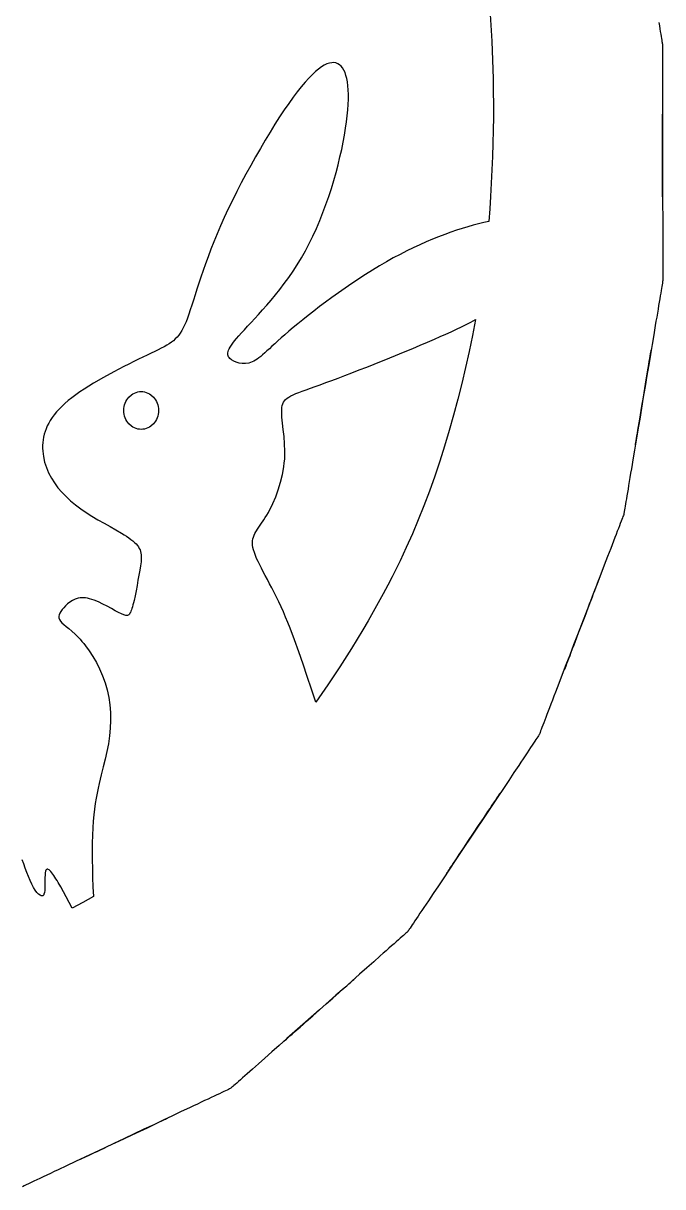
# Model space of a CAD drawing. Header units: millimetres. Extents: x -28 to 873, y 271 to 512.
# Drawn here: x 682.6 to 725.7, y 332.2 to 410.5 of the extents above; entities that cross this region are included whole.
import ezdxf

# ---------------------------------------------------------------- set-up
doc = ezdxf.new("R2010")
doc.units = ezdxf.units.MM
doc.header["$MEASUREMENT"] = 0
doc.layers.get('0').update_dxf_attribs({"linetype": 'CONTINUOUS', "true_color": 0xffffff})

msp = doc.modelspace()

# ---------------------------------------------------------------- linework, layer by layer
at = {"color": 7, "linetype": 'Continuous', "true_color": 0xffffff}
for points in [[(714.048, 411.855), (714.206, 409.351), (714.293, 406.806), (714.31, 404.216), (714.254, 401.579), (714.126, 398.888), (714.069, 398.048), (714.001, 397.198), (714.001, 397.198), (714.001, 397.198)], [(725.457, 410.591), (725.493, 410.373), (725.527, 410.172), (725.558, 409.985), (725.587, 409.816), (725.611, 409.663), (725.634, 409.528), (725.654, 409.413), (725.67, 409.317), (725.683, 409.241), (725.691, 409.185), (725.696, 409.151), (725.698, 409.14), (725.706, 409.133), (725.706, 409.099), (725.706, 409.042), (725.706, 408.966), (725.706, 408.868), (725.706, 408.751), (725.706, 408.615), (725.706, 408.461), (725.707, 408.288), (725.707, 408.1), (725.707, 407.895), (725.707, 407.676), (725.707, 407.44), (725.707, 407.191), (725.707, 406.93), (725.709, 406.657), (725.709, 406.371), (725.709, 406.073), (725.709, 405.768), (725.709, 405.451), (725.711, 404.793), (725.711, 404.106), (725.712, 403.395), (725.712, 402.667), (725.712, 401.928), (725.714, 401.182), (725.714, 400.436), (725.715, 399.697), (725.715, 398.969), (725.715, 398.259), (725.717, 397.571), (725.717, 396.913), (725.717, 396.596), (725.719, 396.291), (725.719, 395.994), (725.719, 395.708), (725.719, 395.435), (725.719, 395.173), (725.719, 394.924), (725.719, 394.689), (725.719, 394.469), (725.72, 394.265), (725.72, 394.076), (725.72, 393.904), (725.72, 393.749), (725.72, 393.613), (725.72, 393.496), (725.72, 393.398), (725.72, 393.322), (725.72, 393.265), (725.72, 393.231), (725.72, 393.22), (725.72, 393.208), (725.714, 393.174), (725.706, 393.119), (725.693, 393.043), (725.676, 392.947), (725.657, 392.831), (725.634, 392.696), (725.61, 392.545), (725.581, 392.375), (725.55, 392.189), (725.517, 391.986), (725.48, 391.77), (725.442, 391.538), (725.402, 391.294), (725.358, 391.036), (725.312, 390.766), (725.265, 390.483), (725.217, 390.191), (725.166, 389.888), (725.114, 389.576), (725.007, 388.926), (724.893, 388.249), (724.776, 387.548), (724.658, 386.83), (724.536, 386.101), (724.412, 385.364), (724.29, 384.63), (724.168, 383.9), (724.048, 383.182), (723.931, 382.482), (723.819, 381.802), (723.71, 381.154), (723.658, 380.842), (723.608, 380.54), (723.559, 380.247), (723.512, 379.965), (723.466, 379.695), (723.424, 379.436), (723.382, 379.191), (723.343, 378.96), (723.307, 378.743), (723.273, 378.541), (723.242, 378.354), (723.213, 378.185), (723.189, 378.032), (723.166, 377.898), (723.146, 377.782), (723.13, 377.686), (723.117, 377.61), (723.107, 377.555), (723.101, 377.521), (723.099, 377.509), (723.101, 377.499), (723.089, 377.469), (723.07, 377.417), (723.042, 377.343), (723.007, 377.252), (722.964, 377.144), (722.916, 377.017), (722.86, 376.872), (722.799, 376.711), (722.732, 376.536), (722.657, 376.344), (722.579, 376.139), (722.495, 375.92), (722.405, 375.688), (722.313, 375.444), (722.214, 375.189), (722.111, 374.922), (722.006, 374.644), (721.783, 374.064), (721.546, 373.45), (721.3, 372.808), (721.045, 372.145), (720.785, 371.466), (720.52, 370.775), (720.252, 370.08), (719.986, 369.383), (719.719, 368.692), (719.459, 368.013), (719.204, 367.35), (718.957, 366.708), (718.721, 366.094), (718.499, 365.512), (718.392, 365.236), (718.289, 364.967), (718.192, 364.712), (718.097, 364.469), (718.008, 364.236), (717.924, 364.017), (717.846, 363.81), (717.771, 363.62), (717.704, 363.443), (717.642, 363.282), (717.586, 363.138), (717.537, 363.011), (717.495, 362.902), (717.46, 362.809), (717.433, 362.738), (717.412, 362.686), (717.399, 362.653), (717.395, 362.642), (717.394, 362.639), (717.374, 362.611), (717.343, 362.564), (717.301, 362.499), (717.248, 362.419), (717.181, 362.322), (717.106, 362.208), (717.02, 362.08), (716.924, 361.937), (716.82, 361.779), (716.706, 361.609), (716.585, 361.427), (716.455, 361.232), (716.316, 361.025), (716.17, 360.807), (716.019, 360.58), (715.696, 360.096), (715.35, 359.577), (714.984, 359.03), (714.602, 358.458), (714.207, 357.868), (713.803, 357.262), (712.979, 356.027), (712.153, 354.792), (711.749, 354.186), (711.354, 353.594), (710.972, 353.024), (710.606, 352.476), (710.26, 351.958), (709.937, 351.473), (709.784, 351.246), (709.638, 351.028), (709.5, 350.822), (709.37, 350.625), (709.248, 350.443), (709.134, 350.273), (709.028, 350.115), (708.932, 349.972), (708.846, 349.844), (708.772, 349.73), (708.705, 349.632), (708.651, 349.551), (708.607, 349.488), (708.577, 349.441), (708.557, 349.413), (708.551, 349.403), (708.549, 349.397), (708.523, 349.374), (708.481, 349.338), (708.424, 349.286), (708.351, 349.221), (708.263, 349.143), (708.161, 349.054), (708.045, 348.951), (707.915, 348.838), (707.775, 348.713), (707.621, 348.576), (707.457, 348.431), (707.281, 348.275), (707.095, 348.11), (706.9, 347.937), (706.693, 347.755), (706.258, 347.37), (705.791, 346.956), (705.299, 346.52), (704.784, 346.065), (704.252, 345.594), (703.706, 345.112), (702.595, 344.127), (701.482, 343.142), (700.936, 342.659), (700.404, 342.188), (699.889, 341.733), (699.397, 341.298), (698.929, 340.885), (698.493, 340.498), (698.289, 340.316), (698.092, 340.144), (697.905, 339.978), (697.73, 339.822), (697.566, 339.678), (697.411, 339.541), (697.27, 339.416), (697.141, 339.302), (697.024, 339.2), (696.922, 339.11), (696.834, 339.032), (696.761, 338.967), (696.703, 338.915), (696.66, 338.88), (696.636, 338.857), (696.626, 338.849), (696.623, 338.844), (696.592, 338.829), (696.54, 338.805), (696.47, 338.772), (696.383, 338.73), (696.277, 338.681), (696.153, 338.623), (696.014, 338.556), (695.859, 338.483), (695.689, 338.404), (695.503, 338.316), (695.304, 338.222), (695.092, 338.121), (694.866, 338.015), (694.631, 337.903), (694.382, 337.788), (694.124, 337.666), (693.856, 337.539), (693.293, 337.273), (692.697, 336.991), (692.076, 336.699), (691.434, 336.395), (690.775, 336.085), (690.107, 335.769), (689.432, 335.451), (688.758, 335.132), (688.089, 334.817), (687.43, 334.507), (686.789, 334.203), (686.166, 333.909), (685.571, 333.629), (685.008, 333.363), (684.739, 333.236), (684.481, 333.114), (684.234, 332.997), (683.997, 332.885), (683.773, 332.779), (683.56, 332.679), (683.361, 332.584), (683.176, 332.498), (683.006, 332.417), (682.85, 332.344), (682.71, 332.277), (682.586, 332.219)], [(714.001, 397.198), (713.666, 397.123), (713.32, 397.04), (712.962, 396.947), (712.597, 396.845), (712.22, 396.733), (711.835, 396.609), (711.44, 396.476), (711.038, 396.333), (710.627, 396.177), (710.21, 396.011), (709.786, 395.833), (709.353, 395.641), (708.916, 395.436), (708.473, 395.22), (708.024, 394.989), (707.571, 394.746), (707.106, 394.484), (706.638, 394.209), (706.168, 393.923), (705.7, 393.629), (704.776, 393.02), (704.321, 392.709), (703.874, 392.397), (703.438, 392.084), (703.014, 391.773), (702.605, 391.468), (702.21, 391.167), (701.831, 390.873), (701.474, 390.59), (701.136, 390.317), (700.822, 390.057), (700.533, 389.812), (700.265, 389.581), (700.021, 389.365), (699.795, 389.164), (699.589, 388.975), (699.397, 388.8), (699.223, 388.639), (699.061, 388.491), (698.911, 388.354), (698.771, 388.233), (698.641, 388.122), (698.518, 388.023), (698.399, 387.937), (698.285, 387.862), (698.173, 387.797), (698.063, 387.745), (697.951, 387.703), (697.839, 387.672), (697.616, 387.638), (697.398, 387.638), (697.19, 387.667), (696.998, 387.721), (696.826, 387.794), (696.677, 387.883), (696.556, 387.984), (696.509, 388.036), (696.47, 388.093), (696.441, 388.151), (696.423, 388.215), (696.418, 388.283), (696.423, 388.359), (696.443, 388.442), (696.477, 388.535), (696.526, 388.636), (696.589, 388.749), (696.67, 388.873), (696.768, 389.009), (696.885, 389.159), (697.02, 389.323), (697.174, 389.503), (697.349, 389.7), (697.546, 389.914), (697.761, 390.147), (697.993, 390.395), (698.24, 390.664), (698.502, 390.948), (698.773, 391.25), (699.054, 391.569), (699.343, 391.905), (699.636, 392.259), (699.932, 392.631), (700.229, 393.02), (700.525, 393.424), (700.817, 393.849), (701.103, 394.289), (701.384, 394.746), (701.654, 395.22), (701.914, 395.711), (702.161, 396.216), (702.397, 396.735), (702.621, 397.263), (702.834, 397.797), (703.034, 398.337), (703.222, 398.88), (703.399, 399.422), (703.563, 399.962), (703.715, 400.496), (703.854, 401.025), (703.981, 401.545), (704.095, 402.05), (704.197, 402.542), (704.285, 403.017), (704.361, 403.473), (704.425, 403.909), (704.475, 404.322), (704.512, 404.713), (704.537, 405.082), (704.55, 405.428), (704.551, 405.753), (704.54, 406.056), (704.519, 406.337), (704.485, 406.593), (704.441, 406.829), (704.386, 407.04), (704.319, 407.229), (704.243, 407.395), (704.155, 407.538), (704.059, 407.658), (703.952, 407.754), (703.835, 407.825), (703.71, 407.874), (703.573, 407.897), (703.427, 407.893), (703.271, 407.864), (703.104, 407.807), (702.926, 407.723), (702.738, 407.607), (702.54, 407.464), (702.328, 407.291), (702.107, 407.084), (701.873, 406.847), (701.63, 406.576), (701.371, 406.272), (701.103, 405.934), (700.822, 405.56), (700.53, 405.152), (700.226, 404.71), (699.914, 404.239), (699.594, 403.743), (699.27, 403.223), (698.944, 402.684), (698.617, 402.126), (698.29, 401.558), (697.965, 400.977), (697.647, 400.391), (697.335, 399.801), (697.029, 399.211), (696.737, 398.623), (696.454, 398.043), (696.188, 397.469), (695.936, 396.91), (695.702, 396.366), (695.486, 395.838), (695.284, 395.327), (695.097, 394.833), (694.925, 394.357), (694.764, 393.901), (694.616, 393.462), (694.476, 393.043), (694.348, 392.643), (694.226, 392.264), (694.112, 391.907), (694.005, 391.57), (693.901, 391.257), (693.804, 390.966), (693.706, 390.698), (693.612, 390.452), (693.518, 390.231), (693.423, 390.033), (693.326, 389.853), (693.225, 389.692), (693.121, 389.546), (693.009, 389.412), (692.89, 389.292), (692.764, 389.178), (692.626, 389.073), (692.476, 388.972), (692.314, 388.873), (692.136, 388.774), (691.945, 388.673), (691.735, 388.569), (691.508, 388.458), (691.261, 388.34), (690.992, 388.211), (690.706, 388.072), (690.404, 387.925), (690.089, 387.769), (689.762, 387.605), (689.428, 387.435), (688.743, 387.077), (688.056, 386.702), (687.385, 386.313), (687.063, 386.117), (686.753, 385.92), (686.457, 385.724), (686.178, 385.527), (685.918, 385.332), (685.675, 385.139), (685.453, 384.947), (685.248, 384.755), (685.06, 384.565), (684.889, 384.376), (684.735, 384.188), (684.596, 383.999), (684.471, 383.813), (684.362, 383.626), (684.268, 383.439), (684.185, 383.252), (684.117, 383.065), (684.062, 382.878), (684.016, 382.691), (683.984, 382.503), (683.963, 382.314), (683.951, 382.126), (683.95, 381.937), (683.959, 381.747), (684.007, 381.372), (684.089, 381.001), (684.208, 380.636), (684.359, 380.278), (684.541, 379.932), (684.751, 379.597), (684.986, 379.277), (685.248, 378.972), (685.532, 378.679), (685.84, 378.398), (686.168, 378.127), (686.517, 377.865), (686.886, 377.612), (687.273, 377.366), (687.676, 377.126), (688.087, 376.892), (688.495, 376.664), (688.89, 376.442), (689.263, 376.224), (689.437, 376.117), (689.603, 376.011), (689.759, 375.905), (689.902, 375.801), (690.032, 375.699), (690.147, 375.597), (690.248, 375.496), (690.334, 375.393), (690.406, 375.293), (690.464, 375.192), (690.511, 375.088), (690.547, 374.984), (690.573, 374.877), (690.589, 374.766), (690.598, 374.537), (690.58, 374.288), (690.542, 374.019), (690.492, 373.721), (690.435, 373.396), (690.375, 373.052), (690.31, 372.696), (690.243, 372.343), (690.175, 372.002), (690.107, 371.682), (690.071, 371.534), (690.037, 371.396), (690.003, 371.269), (689.969, 371.154), (689.935, 371.051), (689.9, 370.964), (689.866, 370.887), (689.831, 370.824), (689.793, 370.772), (689.753, 370.731), (689.709, 370.702), (689.662, 370.684), (689.61, 370.676), (689.553, 370.678), (689.421, 370.71), (689.262, 370.777), (689.07, 370.874), (688.843, 370.999), (688.586, 371.142), (688.306, 371.295), (688.014, 371.446), (687.712, 371.589), (687.413, 371.713), (687.12, 371.807), (686.979, 371.84), (686.844, 371.862), (686.714, 371.874), (686.589, 371.874), (686.47, 371.862), (686.356, 371.843), (686.147, 371.779), (685.955, 371.688), (685.784, 371.578), (685.632, 371.453), (685.495, 371.323), (685.375, 371.193), (685.271, 371.069), (685.183, 370.952), (685.116, 370.839), (685.071, 370.73), (685.05, 370.624), (685.055, 370.518), (685.089, 370.411), (685.155, 370.304), (685.255, 370.193), (685.383, 370.075), (685.539, 369.943), (685.719, 369.795), (685.918, 369.626), (686.134, 369.43), (686.364, 369.201), (686.483, 369.072), (686.603, 368.936), (686.725, 368.788), (686.849, 368.632), (687.096, 368.291), (687.338, 367.914), (687.572, 367.509), (687.79, 367.077), (687.988, 366.622), (688.16, 366.149), (688.301, 365.661), (688.407, 365.162), (688.479, 364.654), (688.516, 364.137), (688.524, 363.617), (688.503, 363.094), (688.454, 362.569), (688.379, 362.047), (688.282, 361.527), (688.163, 361.011), (688.03, 360.486), (687.89, 359.94), (687.82, 359.652), (687.751, 359.356), (687.682, 359.046), (687.617, 358.721), (687.557, 358.381), (687.499, 358.022), (687.447, 357.644), (687.401, 357.245), (687.364, 356.821), (687.333, 356.374), (687.31, 355.879), (687.297, 355.356), (687.292, 354.808), (687.294, 354.236), (687.304, 353.643), (687.32, 353.03), (687.343, 352.4), (687.37, 351.753), (686.66, 351.356), (685.952, 350.976), (685.745, 351.361), (685.545, 351.73), (685.354, 352.078), (685.172, 352.401), (685.001, 352.692), (684.921, 352.827), (684.843, 352.951), (684.77, 353.064), (684.702, 353.168), (684.637, 353.261), (684.577, 353.342), (684.505, 353.43), (684.442, 353.498), (684.387, 353.547), (684.336, 353.579), (684.293, 353.596), (684.255, 353.597), (684.224, 353.584), (684.197, 353.558), (684.174, 353.523), (684.156, 353.474), (684.13, 353.354), (684.114, 353.202), (684.107, 353.033), (684.106, 352.853), (684.106, 352.669), (684.106, 352.487), (684.102, 352.315), (684.091, 352.156), (684.073, 352.019), (684.042, 351.911), (684.023, 351.867), (683.998, 351.834), (683.971, 351.811), (683.938, 351.798), (683.903, 351.795), (683.864, 351.802), (683.776, 351.842), (683.677, 351.92), (683.571, 352.034), (683.461, 352.184), (683.345, 352.367), (683.23, 352.583), (683.114, 352.83), (683.001, 353.1), (682.89, 353.383), (682.783, 353.67), (682.681, 353.955), (682.583, 354.225)], [(725.717, 397.932), (725.717, 397.95), (725.717, 398.005), (725.717, 398.093), (725.717, 398.212), (725.717, 398.358), (725.717, 398.532), (725.717, 398.728), (725.715, 398.948), (725.715, 399.185), (725.715, 399.44), (725.715, 399.708), (725.715, 399.989), (725.714, 400.576), (725.714, 401.182), (725.714, 401.788), (725.712, 402.375), (725.712, 402.656), (725.712, 402.924), (725.712, 403.179), (725.712, 403.417), (725.711, 403.636), (725.711, 403.833), (725.711, 404.006), (725.711, 404.153), (725.711, 404.271), (725.711, 404.359), (725.711, 404.414), (725.711, 404.432)], [(702.343, 364.844), (702.06, 365.707), (701.776, 366.563), (701.492, 367.41), (701.204, 368.237), (700.913, 369.043), (700.617, 369.82), (700.468, 370.195), (700.317, 370.561), (700.166, 370.917), (700.011, 371.263), (699.855, 371.597), (699.699, 371.919), (699.543, 372.23), (699.39, 372.53), (699.239, 372.818), (699.093, 373.096), (698.952, 373.361), (698.817, 373.616), (698.69, 373.859), (698.573, 374.09), (698.464, 374.313), (698.367, 374.522), (698.282, 374.721), (698.212, 374.909), (698.155, 375.086), (698.115, 375.254), (698.09, 375.41), (698.084, 375.556), (698.09, 375.694), (698.112, 375.826), (698.146, 375.952), (698.191, 376.076), (698.246, 376.198), (698.311, 376.318), (698.467, 376.563), (698.648, 376.822), (698.846, 377.108), (698.948, 377.264), (699.052, 377.431), (699.156, 377.61), (699.259, 377.802), (699.361, 378.003), (699.46, 378.214), (699.652, 378.663), (699.826, 379.142), (699.98, 379.643), (700.105, 380.158), (700.2, 380.683), (700.232, 380.946), (700.255, 381.209), (700.266, 381.471), (700.27, 381.731), (700.252, 382.24), (700.213, 382.732), (700.162, 383.198), (700.112, 383.632), (700.091, 383.837), (700.073, 384.03), (700.06, 384.212), (700.055, 384.381), (700.058, 384.539), (700.07, 384.682), (700.092, 384.812), (700.128, 384.927), (700.177, 385.033), (700.24, 385.129), (700.32, 385.218), (700.417, 385.301), (700.533, 385.381), (700.669, 385.459), (700.827, 385.535), (701.007, 385.613), (701.212, 385.694), (701.443, 385.782), (701.7, 385.875), (701.984, 385.977), (702.299, 386.089), (702.645, 386.214), (703.022, 386.352), (703.429, 386.502), (703.859, 386.664), (704.314, 386.837), (704.787, 387.019), (705.276, 387.209), (705.78, 387.405), (706.292, 387.607), (707.33, 388.023), (708.37, 388.445), (708.88, 388.658), (709.383, 388.868), (709.872, 389.074), (710.343, 389.277), (710.735, 389.448), (711.112, 389.615), (711.476, 389.781), (711.827, 389.944), (712.163, 390.106), (712.488, 390.267), (712.8, 390.43), (713.101, 390.592), (712.896, 389.516), (712.675, 388.441), (712.439, 387.366), (712.187, 386.297), (711.919, 385.231), (711.636, 384.173), (711.339, 383.125), (711.027, 382.085), (710.7, 381.058), (710.359, 380.046), (710.003, 379.048), (709.634, 378.067), (709.253, 377.105), (708.856, 376.164), (708.448, 375.244), (708.026, 374.349), (707.767, 373.822), (707.489, 373.276), (707.197, 372.712), (706.888, 372.13), (706.563, 371.537), (706.227, 370.933), (705.876, 370.32), (705.515, 369.701), (705.143, 369.079), (704.763, 368.456), (703.978, 367.22), (703.575, 366.609), (703.169, 366.007), (702.757, 365.419), (702.343, 364.844), (702.343, 364.844), (702.343, 364.844)], [(723.881, 382.16), (723.884, 382.178), (723.892, 382.231), (723.907, 382.319), (723.926, 382.436), (723.951, 382.581), (723.98, 382.751), (724.012, 382.946), (724.048, 383.163), (724.087, 383.397), (724.128, 383.647), (724.173, 383.912), (724.219, 384.19), (724.315, 384.768), (724.415, 385.366), (724.515, 385.964), (724.61, 386.543), (724.656, 386.82), (724.701, 387.085), (724.742, 387.336), (724.781, 387.57), (724.817, 387.786), (724.849, 387.981), (724.879, 388.151), (724.903, 388.296), (724.922, 388.413), (724.937, 388.501), (724.945, 388.554), (724.948, 388.572)], [(690.589, 385.754), (690.71, 385.748), (690.825, 385.728), (690.937, 385.698), (691.046, 385.654), (691.148, 385.6), (691.244, 385.537), (691.418, 385.381), (691.561, 385.192), (691.62, 385.087), (691.668, 384.974), (691.709, 384.857), (691.737, 384.736), (691.755, 384.609), (691.761, 384.479), (691.755, 384.349), (691.737, 384.222), (691.709, 384.1), (691.668, 383.983), (691.62, 383.871), (691.561, 383.765), (691.418, 383.577), (691.244, 383.421), (691.148, 383.358), (691.046, 383.304), (690.937, 383.26), (690.825, 383.229), (690.71, 383.21), (690.589, 383.203), (690.469, 383.21), (690.354, 383.229), (690.242, 383.26), (690.133, 383.304), (690.03, 383.358), (689.935, 383.421), (689.761, 383.577), (689.618, 383.765), (689.559, 383.871), (689.51, 383.983), (689.47, 384.1), (689.442, 384.222), (689.424, 384.349), (689.418, 384.479), (689.424, 384.609), (689.442, 384.736), (689.47, 384.857), (689.51, 384.974), (689.559, 385.087), (689.618, 385.192), (689.761, 385.381), (689.935, 385.537), (690.03, 385.6), (690.133, 385.654), (690.242, 385.698), (690.354, 385.728), (690.469, 385.748), (690.589, 385.754), (690.589, 385.754), (690.589, 385.754)], [(719.113, 367.034), (719.12, 367.052), (719.139, 367.103), (719.17, 367.184), (719.212, 367.296), (719.264, 367.433), (719.328, 367.595), (719.397, 367.779), (719.475, 367.983), (719.56, 368.206), (719.651, 368.443), (719.745, 368.694), (719.846, 368.957), (720.056, 369.504), (720.272, 370.072), (720.486, 370.639), (720.696, 371.186), (720.797, 371.45), (720.891, 371.7), (720.982, 371.937), (721.066, 372.16), (721.144, 372.364), (721.214, 372.548), (721.278, 372.711), (721.33, 372.847), (721.372, 372.959), (721.403, 373.04), (721.422, 373.091), (721.429, 373.109)], [(711.173, 353.324), (711.183, 353.341), (711.214, 353.384), (711.263, 353.458), (711.328, 353.557), (711.411, 353.679), (711.506, 353.823), (711.615, 353.987), (711.737, 354.169), (711.869, 354.366), (712.01, 354.577), (712.16, 354.801), (712.316, 355.034), (712.641, 355.523), (712.977, 356.027), (713.315, 356.53), (713.64, 357.02), (713.796, 357.252), (713.946, 357.476), (714.087, 357.687), (714.219, 357.884), (714.34, 358.066), (714.449, 358.23), (714.545, 358.375), (714.628, 358.497), (714.693, 358.596), (714.742, 358.669), (714.773, 358.713), (714.782, 358.729)], [(700.162, 341.972), (700.177, 341.985), (700.218, 342.021), (700.283, 342.079), (700.372, 342.157), (700.482, 342.255), (700.611, 342.37), (700.759, 342.5), (700.923, 342.645), (701.1, 342.802), (701.292, 342.971), (701.492, 343.15), (701.703, 343.335), (702.142, 343.725), (702.597, 344.127), (703.05, 344.528), (703.489, 344.918), (703.7, 345.103), (703.9, 345.282), (704.092, 345.451), (704.269, 345.609), (704.433, 345.753), (704.581, 345.883), (704.709, 345.999), (704.82, 346.096), (704.909, 346.174), (704.974, 346.233), (705.015, 346.269), (705.029, 346.282)], [(686.493, 334.063), (686.509, 334.071), (686.559, 334.094), (686.637, 334.131), (686.745, 334.182), (686.878, 334.245), (687.036, 334.32), (687.214, 334.403), (687.411, 334.497), (687.627, 334.598), (687.856, 334.707), (688.1, 334.82), (688.353, 334.941), (688.885, 335.191), (689.432, 335.449), (689.98, 335.709), (690.511, 335.96), (690.765, 336.08), (691.009, 336.194), (691.238, 336.302), (691.454, 336.403), (691.651, 336.497), (691.829, 336.58), (691.987, 336.655), (692.12, 336.718), (692.227, 336.769), (692.305, 336.806), (692.356, 336.829), (692.372, 336.837)]]:
    msp.add_lwpolyline(points, dxfattribs=at)

doc.saveas('drawing.dxf')
